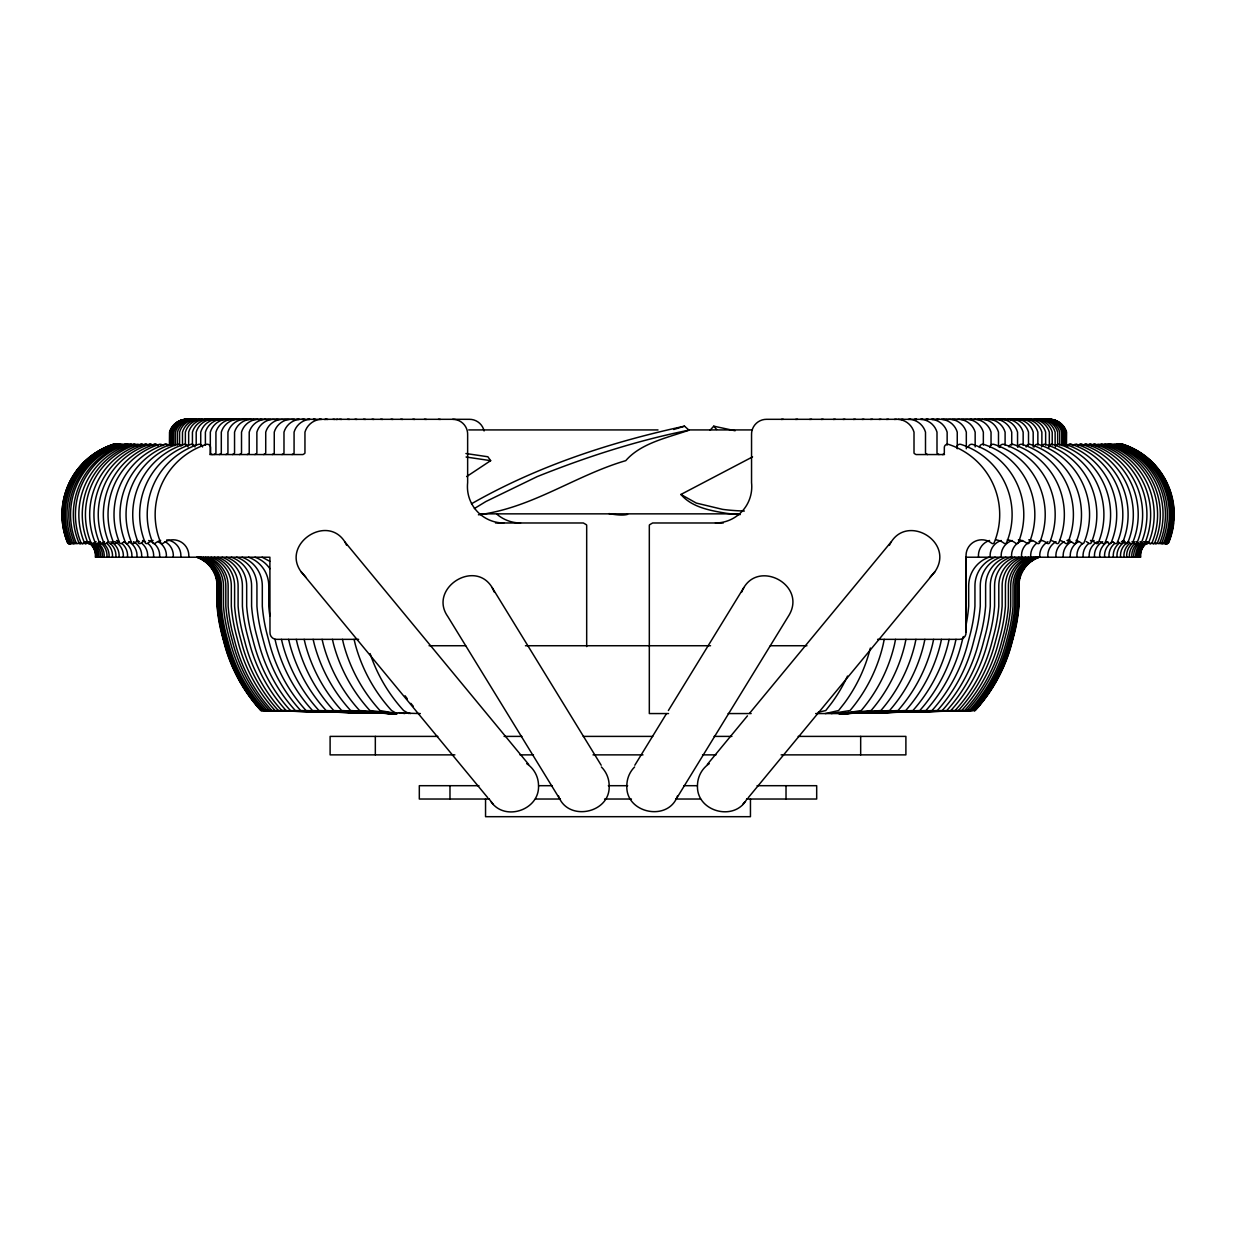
<?xml version="1.0" encoding="UTF-8"?>
<svg xmlns="http://www.w3.org/2000/svg" width="1236" height="1236" viewBox="0 0 1236 1236"><rect width="100%" height="100%" fill="white"/><g stroke="black" fill="none" stroke-linecap="round" stroke-linejoin="round"><path stroke-width="1.5" d="M877.622 639.352L959.507 639.352A6.535 6.535 0 0 0 966.011 632.276L966.119 557.22A15.79 15.79 0 0 1 991.705 543.268A1.607 1.607 0 0 0 994.084 542.867A73.774 73.774 0 0 0 948.367 444.342A3.244 3.244 0 0 0 944.319 447.478L944.319 452.778A1.823 1.823 0 0 1 942.496 454.554M884.219 639.352L883.199 644.419A157.003 157.003 0 0 1 850.028 710.545L831.225 713.558M895.544 639.352L894.524 644.419A157.126 157.126 0 0 1 861.214 710.545L842.411 713.558L815.667 713.558M905.942 639.352L904.891 644.419A157.528 157.528 0 0 1 871.133 710.545L841.932 713.558M915.938 639.352L914.872 644.435A157.76 157.76 0 0 1 880.866 710.545L841.67 713.558M924.899 639.352L923.802 644.435A157.992 157.992 0 0 1 889.565 710.545L841.422 713.558M933.628 639.352L932.531 644.435A158.27 158.27 0 0 1 897.985 710.545L841.098 713.558L905.694 710.545A158.393 158.393 0 0 0 940.364 644.435L941.477 639.352M949.124 639.352L947.981 644.45A158.795 158.78 0 0 1 912.91 710.545L839.229 713.558L844.821 712.554M956 639.352L954.856 644.45A158.795 158.78 0 0 1 919.769 710.545L839.229 713.558L848.823 712.477M963.277 636.555L961.284 644.45A159.104 159.104 0 0 1 925.888 710.545L840.171 713.558L937.321 710.545A159.228 159.228 0 0 0 972.871 644.45L975.281 635.149A164.991 164.991 0 0 0 980.272 606.181L980.272 585.864A30.39 30.39 0 0 1 1000.542 557.22M1018.634 582.759A30.39 30.39 0 0 0 1018.479 585.864L1018.588 606.181A164.991 164.991 0 0 1 1013.597 635.149L1011.017 644.466A159.969 159.969 0 0 1 1005.671 660.735M1013.597 635.149L1011.125 644.466A159.969 159.969 0 0 1 974.818 710.545M966.011 583.222L966.181 557.22M677.591 795.752C668.599 822.172 625.416 813.52 626.837 785.694A26.497 26.497 0 0 1 634.593 766.969M741.585 592.276C755.335 556.957 808.931 584.798 788.213 616.517L676.432 798.672M889.441 545.169C905.277 512.059 955.644 541.584 934.864 571.804L748.228 797.73M634.825 765.223L666.467 713.666M668.382 710.53L743.825 587.594M709.248 763.663A26.497 26.497 0 0 0 697.475 785.694C696.301 811.728 734.91 822.079 746.915 798.95M707.332 764.42L747.456 715.845M749.541 713.326L891.002 542.079M742.697 804.435L744.953 801.7M930.26 576.965L934.864 571.804M710.144 430.159L713.744 426.173L735.111 430.761M466.636 476.586L490.646 460.657L487.88 456.764L465.926 453.519M474.361 508.552L485.902 501.522L537.258 476.586C586.405 456.918 637.034 440.51 689.008 430.159L684.497 426.173C610.507 442.148 537.397 466.111 471.488 503.778M213.936 454.554L215.697 453.488A2.009 2.009 0 0 0 215.929 452.453L215.929 432.136A17.953 17.953 0 0 1 231.827 419.313M219.313 454.554L221.074 453.488A2.009 2.009 0 0 0 221.306 452.453L221.306 432.136A17.953 17.953 0 0 1 237.204 419.313M225.925 454.554L227.702 453.488A2.009 2.009 0 0 0 227.934 452.453L227.934 432.136A17.953 17.953 0 0 1 243.832 419.313M232.553 454.554L234.315 453.488A2.009 2.009 0 0 0 234.546 452.453L234.546 432.136A17.953 17.953 0 0 1 250.444 419.313M239.521 454.554L241.283 453.488A2.009 2.009 0 0 0 241.514 452.453L241.514 432.136A17.953 17.953 0 0 1 257.412 419.313M247.2 454.554L248.977 453.488A2.009 2.009 0 0 0 249.209 452.453L249.209 432.136A17.953 17.953 0 0 1 265.107 419.313M254.879 454.554L256.64 453.488A2.009 2.009 0 0 0 256.872 452.453L256.872 432.136A17.953 17.953 0 0 1 272.77 419.313A14.956 14.956 0 0 1 274.608 419.452M263.716 454.554L265.477 453.488A2.009 2.009 0 0 0 265.725 452.453L265.725 432.136A17.953 17.953 0 0 1 281.623 419.313A14.956 14.956 0 0 1 283.647 419.452A17.953 17.953 0 0 1 285.578 419.313M272.26 454.554L274.021 453.488A2.009 2.009 0 0 0 274.253 452.453L274.253 432.136A17.953 17.953 0 0 1 290.151 419.313M281.978 454.554L283.739 453.488A2.009 2.009 0 0 0 283.986 452.453L283.986 432.136A17.953 17.953 0 0 1 299.869 419.313M292.082 454.554L293.844 453.488A2.009 2.009 0 0 0 294.075 452.453L294.075 432.136A17.953 17.953 0 0 1 309.973 419.313M752.569 456.887L680.912 494.462C691.944 507.363 710.175 510.53 726.057 513.249A357.019 108.366 -23.5 0 0 740.256 514.593M673.744 429.495L684.497 426.173M689.008 430.159C667.548 437.776 641.129 442.936 625.771 460.642C578.386 474.516 537.243 504.18 488.282 513.249A357.019 38.671 -28.5 0 1 478.409 514.794M818.232 712.276L825.756 710.545L831.473 703.222A156.308 156.308 0 0 0 847.51 676.061M825.416 713.558L838.58 710.545L844.327 703.238A156.508 156.508 0 0 0 870.36 648.035M852.237 712.508L839.229 713.558L975.173 710.545A159.969 159.969 0 0 0 1011.481 644.466L1013.953 635.149A164.991 164.991 0 0 0 1018.943 606.181L1018.943 585.864A30.39 30.39 0 0 1 1039.198 557.22M854.601 712.554L839.229 713.558L972.408 710.545A159.969 159.969 0 0 0 1008.7 644.466L1011.172 635.149A164.991 164.991 0 0 0 1016.162 606.181L1016.162 585.864A30.39 30.39 0 0 1 1036.417 557.22M858.217 712.523L839.229 713.558L971.017 710.545A159.969 159.969 0 0 0 1007.309 644.466L1009.781 635.149A164.991 164.991 0 0 0 1014.771 606.181L1014.771 585.864A30.39 30.39 0 0 1 1035.042 557.22M860.225 712.554L839.229 713.558L964.621 710.545A159.969 159.969 0 0 0 1000.928 644.466L1003.4 635.149A164.991 164.991 0 0 0 1008.391 606.181L1008.391 585.864A30.39 30.39 0 0 1 1028.646 557.22M867.95 712.539L839.229 713.558L961.67 710.545A159.969 159.969 0 0 0 997.962 644.466L1000.434 635.149A164.991 164.991 0 0 0 1005.424 606.181L1005.424 585.864A30.39 30.39 0 0 1 1025.695 557.22M885.177 711.921L902.419 711.303M870.098 712.539L839.229 713.558L958.379 710.545A159.969 159.969 0 0 0 994.671 644.466L997.143 635.149A164.991 164.991 0 0 0 1002.133 606.181L1002.133 585.864A30.39 30.39 0 0 1 1022.404 557.22M883.616 712.09L906.776 711.318M871.89 712.539L839.229 713.558L954.146 710.545M883.431 712.168L910.329 711.333M840.032 713.558L931.975 710.545A159.228 159.228 0 0 0 967.525 644.45L969.951 635.149A164.991 164.991 0 0 0 974.941 606.181L974.941 585.864A30.39 30.39 0 0 1 995.196 557.22M873.667 712.539L839.229 713.558L946.745 710.545A159.768 159.768 0 0 0 982.836 644.466L985.293 635.149A164.991 164.991 0 0 0 990.283 606.181L990.283 585.864A30.39 30.39 0 0 1 1010.554 557.22M885.146 712.199L913.852 711.349M839.538 713.558L942.172 710.545A159.676 159.676 0 0 0 978.17 644.466L980.627 635.149A164.991 164.991 0 0 0 985.617 606.181L985.617 585.864A30.39 30.39 0 0 1 1005.872 557.22M468.691 429.927L658 429.927M688.019 429.927L751.843 429.927M209.811 454.554L302.959 454.554L304.72 453.488A2.009 2.009 0 0 0 304.952 452.453L304.952 432.136A17.953 17.953 0 0 1 320.85 419.313M944.505 454.554L916 454.554L914.238 453.488A2.009 2.009 0 0 1 914.007 452.453L914.007 432.136A17.953 17.953 0 0 0 898.108 419.313M479.892 513.852L737.938 513.852M495.512 522.982L583.361 522.982L586.497 524.806A2.889 2.889 0 0 1 586.683 526.088L586.683 646.598M723.292 522.982L652.639 522.982L649.503 524.806A2.889 2.889 0 0 0 649.317 526.088L649.317 713.558L668.537 713.558M358.641 639.352L276.493 639.352A6.535 6.535 0 0 1 269.989 632.276L269.896 557.22L95.373 557.22A15.79 15.79 0 0 0 89.78 543.454M429.062 645.733L465.694 645.733M525.455 645.733L710.545 645.733M770.306 645.733L806.938 645.733M420.333 713.558L387.95 712.662M728.097 713.558L751.148 713.558M437.838 736.393L330.105 736.393L330.105 754.872L454.879 754.872M504.103 736.393L521.916 736.393M583.253 736.393L652.747 736.393M714.084 736.393L731.897 736.393M798.162 736.393L905.895 736.393L905.895 754.872L781.121 754.872M520.001 754.872L533.458 754.872M593.017 754.872L642.983 754.872M702.542 754.872L715.999 754.872M478.95 785.694L419.313 785.694L419.313 799.028L489.379 799.028M538.819 785.694L552.337 785.694M608.344 785.694L627.656 785.694M683.663 785.694L697.181 785.694M757.05 785.694L816.687 785.694L816.687 799.028L746.621 799.028M535.451 799.028L560.402 799.028M604.558 799.028L631.441 799.028M675.598 799.028L700.549 799.028M354.083 639.352L355.304 644.466A159.969 159.969 0 0 0 391.596 710.545L396.771 713.558L260.827 710.545A159.969 159.969 0 0 1 224.519 644.466L222.047 635.149A164.991 164.991 0 0 1 217.057 606.181L217.057 585.864A30.39 30.39 0 0 0 196.802 557.22M262.032 710.545L396.771 713.558L379.993 710.545A159.969 159.969 0 0 1 343.685 644.466L342.465 639.352M263.592 710.545L396.771 713.558L369.919 710.545A159.969 159.969 0 0 1 333.627 644.466L332.407 639.352M271.379 710.545L396.771 713.558L359.599 710.545A159.969 159.969 0 0 1 323.307 644.466L322.086 639.352M277.621 710.545L396.771 713.558L350.638 710.545A159.969 159.969 0 0 1 314.346 644.466L313.125 639.352M280.958 710.545L296.408 710.947M309.912 711.303L352.384 712.399M358.177 712.554L396.771 713.558L341.692 710.545A159.969 159.969 0 0 1 305.385 644.466L304.164 639.352M296.254 639.352L297.474 644.466A159.969 159.969 0 0 0 333.766 710.545L396.771 713.558L281.854 710.545A159.969 159.969 0 0 1 245.562 644.466L243.09 635.149A164.991 164.991 0 0 1 238.1 606.181L238.1 585.864A30.39 30.39 0 0 0 217.845 557.22M289.255 710.545L396.771 713.558L326.119 710.545A159.969 159.969 0 0 1 289.827 644.466L288.606 639.352M320.433 711.333L350.854 712.214M362.256 712.554L396.462 713.558M281.453 639.352L282.689 644.466A159.969 159.969 0 0 0 318.981 710.545L396.771 713.558L295.342 710.545A159.969 159.969 0 0 1 259.05 644.466L256.578 635.149A164.991 164.991 0 0 1 251.588 606.181L251.588 585.864A30.39 30.39 0 0 0 231.333 557.22M275.01 639.352L276.231 644.466A159.969 159.969 0 0 0 312.523 710.545L396.771 713.558L300.688 710.545A159.969 159.969 0 0 1 264.396 644.466L261.924 635.149A164.991 164.991 0 0 1 256.933 606.181L256.933 585.864A30.39 30.39 0 0 0 236.663 557.22M326.999 711.303L351.905 712.121M365.315 712.554L395.968 713.558L367.246 712.554M396.771 713.558L306.064 710.545A159.969 159.969 0 0 1 269.772 644.466L267.3 635.149A164.991 164.991 0 0 1 262.31 606.181L262.31 585.864A30.39 30.39 0 0 0 242.055 557.22M331.063 711.287L352.013 712.013M342.14 711.349L351.673 711.735M370.723 712.523L395.474 713.558M347.44 711.349L351.24 711.519M374.091 712.585L395.041 713.558L375.945 712.554M379.174 712.6L394.578 713.558M381.26 712.554L394.33 713.558M384.937 712.616L394.068 713.558M490.646 460.657L466.096 457.011M399.135 712.662L404.775 713.558M406.829 712.693L410.584 713.558M262.094 557.22L269.896 561.345M408.807 713.558L403.631 710.545A159.969 159.969 0 0 1 370.089 653.566M938.989 454.554L937.228 453.488A2.009 2.009 0 0 1 936.996 452.453L936.996 432.136A17.953 17.953 0 0 0 921.098 419.313M927.494 454.554L925.733 453.488A2.009 2.009 0 0 1 925.501 452.453L925.501 432.136A17.953 17.953 0 0 0 909.603 419.313M491.047 801.7C504.767 821.816 539.638 810.013 538.525 785.694A26.497 26.497 0 0 0 526.752 763.663M680.912 494.462L696.27 503.067L722.535 509.356A356.509 107.455 -23.4 0 0 744.366 511.024M528.668 764.42L344.998 542.079C326.984 513.187 280.989 544.35 301.136 571.804L487.772 797.73M301.136 571.804L305.74 576.965M713.744 426.173L716.648 429.495M601.175 765.223L492.175 587.594C474.686 558.378 428.135 588.691 447.787 616.517L559.568 798.672M489.085 798.95L493.303 804.435M269.896 568.73L269.649 568.328A30.39 30.39 0 0 0 254.956 557.22M344.998 542.079L346.559 545.169M492.175 587.594L494.415 592.276M558.409 795.752C567.401 822.172 610.584 813.52 609.163 785.694A26.497 26.497 0 0 0 601.407 766.969M224.226 639.352L222.974 635.149A164.991 164.991 0 0 1 217.984 606.181L217.876 585.864M222.866 635.149L225.446 644.466A159.969 159.969 0 0 0 261.738 710.545M217.258 582.759A30.39 30.39 0 0 1 217.412 585.864L217.412 606.181A164.991 164.991 0 0 0 222.403 635.149L224.983 644.466A159.969 159.969 0 0 0 261.275 710.545M222.403 635.149L224.875 644.466A159.969 159.969 0 0 0 230.236 660.735M1066.467 445.068L1066.591 432.136A17.953 17.953 0 0 0 1050.693 419.313L766.49 419.313A14.956 14.956 0 0 0 751.55 434.979L751.55 482.658A36.338 36.338 0 0 1 715.443 522.982M1066.251 432.136L1066.251 445.068M1066.065 432.136L1066.065 445.068M1065.664 445.068L1065.664 432.136A17.953 17.953 0 0 0 1049.766 419.313M1064.443 445.068L1064.443 432.136A17.953 17.953 0 0 0 1048.545 419.313M1063.223 445.068L1063.223 432.136A17.953 17.953 0 0 0 1047.325 419.313M1061.77 445.068L1061.77 432.136A17.953 17.953 0 0 0 1045.872 419.313M1059.716 445.068L1059.716 432.136A17.953 17.953 0 0 0 1043.817 419.313M1057.661 445.068L1057.661 432.136A17.953 17.953 0 0 0 1041.763 419.313M1055.127 445.068L1055.127 432.136A17.953 17.953 0 0 0 1039.229 419.313M1052.222 445.068L1052.222 432.136A17.953 17.953 0 0 0 1036.324 419.313M1049.333 446.907L1049.333 432.136A17.953 17.953 0 0 0 1033.435 419.313M1045.641 445.068L1045.641 432.136A17.953 17.953 0 0 0 1029.743 419.313M1041.871 445.068L1041.871 432.136A17.953 17.953 0 0 0 1025.973 419.313M1037.854 445.068L1037.854 432.136A17.953 17.953 0 0 0 1021.956 419.313M1033.188 446.907L1033.188 432.136A17.953 17.953 0 0 0 1017.29 419.313M1028.506 445.068L1028.506 432.136A17.953 17.953 0 0 0 1012.608 419.313M1023.161 445.068L1023.161 432.136A17.953 17.953 0 0 0 1007.263 419.313M1018.479 606.181L1018.479 585.864A30.39 30.39 0 0 1 1038.843 557.22A30.39 30.39 0 0 0 1028.151 563.631M1018.016 585.864L1018.016 606.181M1017.552 446.907L1017.552 432.136A17.953 17.953 0 0 0 1001.654 419.313M1011.728 445.068L1011.728 432.136A17.953 17.953 0 0 0 995.83 419.313M1005.1 445.068L1005.1 432.136A17.953 17.953 0 0 0 989.202 419.313M998.487 446.907L998.487 432.136A17.953 17.953 0 0 0 982.589 419.313M991.04 445.068L991.04 432.136A17.953 17.953 0 0 0 975.142 419.313M983.346 445.068L983.346 432.136A17.953 17.953 0 0 0 967.448 419.313A14.956 14.956 0 0 0 965.347 419.452M975.158 446.907L975.158 432.136A17.953 17.953 0 0 0 959.26 419.313M966.32 448.761L966.32 432.136A17.953 17.953 0 0 0 950.422 419.313M966.011 632.276L966.011 557.22L1140.627 557.22A15.79 15.79 0 0 1 1146.22 543.454M957.251 448.761L957.251 432.136A17.953 17.953 0 0 0 941.353 419.313M947.147 445.068L947.147 432.136A17.953 17.953 0 0 0 931.249 419.313M860.673 736.393L860.673 754.872M786.019 785.694L786.019 799.028M750.453 799.028L750.453 816.687L485.547 816.687L485.547 799.028M449.981 785.694L449.981 799.028M375.327 736.393L375.327 754.872M217.521 606.181L217.521 585.864A30.39 30.39 0 0 0 197.266 557.22A30.39 30.39 0 0 1 207.741 563.631M205.392 445.068L205.392 432.136A17.953 17.953 0 0 1 221.29 419.313M200.726 445.068L200.726 432.136A17.953 17.953 0 0 1 216.624 419.313A14.956 14.956 0 0 1 218.633 419.452M196.2 445.068L196.2 432.136A17.953 17.953 0 0 1 212.098 419.313M192.43 445.068L192.43 432.136A17.953 17.953 0 0 1 208.328 419.313M188.66 445.068L188.66 432.136A17.953 17.953 0 0 1 204.558 419.313M185.369 445.068L185.369 432.136A17.953 17.953 0 0 1 201.267 419.313M182.48 445.068L182.48 432.136A17.953 17.953 0 0 1 198.363 419.313M179.575 445.068L179.575 432.136A17.953 17.953 0 0 1 195.473 419.313M177.412 445.068L177.412 432.136A17.953 17.953 0 0 1 193.31 419.313M175.373 445.068L175.373 432.136A17.953 17.953 0 0 1 191.256 419.313M173.673 445.068L173.673 432.136A17.953 17.953 0 0 1 189.571 419.313M172.237 445.068L172.237 432.136A17.953 17.953 0 0 1 188.135 419.313M171.016 445.068L171.016 432.136A17.953 17.953 0 0 1 186.899 419.313M170.151 445.068L170.151 432.136A17.953 17.953 0 0 1 186.049 419.313M169.935 432.136L169.935 445.068M169.749 445.068L169.749 432.136A17.953 17.953 0 0 1 185.647 419.313M169.409 445.068L169.533 432.136A17.953 17.953 0 0 1 185.415 419.313L469.51 419.313A14.956 14.956 0 0 1 484.095 430.962M627.61 514.346A357.019 38.671 28.5 0 1 608.931 513.573M1082.952 445.624A3.244 3.244 0 0 1 1086.429 444.342A73.774 73.774 0 0 1 1089.627 445.439M992.168 419.313A17.953 17.953 0 0 1 993.976 419.529M937.305 419.452A14.956 14.956 0 0 1 939.314 419.313M1077.854 445.624A3.244 3.244 0 0 1 1081.33 444.342A73.774 73.774 0 0 1 1084.544 445.439M985.555 419.313A17.953 17.953 0 0 1 987.348 419.529M926.351 419.452A14.956 14.956 0 0 1 928.36 419.313M313.11 419.529A17.953 17.953 0 0 1 314.902 419.313M412.793 419.313A14.956 14.956 0 0 1 414.802 419.452M174.801 445.624A3.244 3.244 0 0 0 171.325 444.342A73.774 73.774 0 0 0 125.608 542.867A1.607 1.607 0 0 0 127.988 543.268A15.79 15.79 0 0 1 130.583 541.584M142.588 540.503A15.79 15.79 0 0 1 145.431 541.708M147.996 543.454A15.79 15.79 0 0 1 153.588 557.22M347.471 419.313A14.956 14.956 0 0 1 349.479 419.452M133.164 444.342A3.244 3.244 0 0 1 136.64 445.624M89.842 543.268A1.607 1.607 0 0 1 87.447 542.867M194.979 419.529A17.953 17.953 0 0 1 196.771 419.313M219.962 419.313A14.956 14.956 0 0 1 221.97 419.452M251.619 419.529A17.953 17.953 0 0 1 253.411 419.313M301.831 419.313A14.956 14.956 0 0 1 303.84 419.452M124.28 444.342A3.244 3.244 0 0 1 127.756 445.624M80.943 543.268A1.607 1.607 0 0 1 78.857 543.207M188.335 419.529A17.953 17.953 0 0 1 190.128 419.313M211.341 419.313A14.956 14.956 0 0 1 213.349 419.452M292.855 419.529A17.953 17.953 0 0 1 294.647 419.313M371.974 419.313A14.956 14.956 0 0 1 373.983 419.452M68.073 542.867A73.774 73.774 0 0 1 113.789 444.342A3.244 3.244 0 0 1 115.705 444.435A3.244 3.244 0 0 0 114.222 444.342A73.774 73.774 0 0 0 93.148 455.033M70.437 543.268A1.607 1.607 0 0 1 68.057 542.867M90.429 543.454A15.79 15.79 0 0 1 96.022 557.22M267.254 710.545A159.969 159.969 0 0 1 230.947 644.466L228.475 635.149A164.991 164.991 0 0 1 223.484 606.181L223.484 585.864A30.39 30.39 0 0 0 203.229 557.22M212.638 419.313A14.956 14.956 0 0 1 214.647 419.452M137.072 445.624A3.244 3.244 0 0 0 133.596 444.342A73.774 73.774 0 0 0 87.88 542.867A1.607 1.607 0 0 0 90.274 543.268M110.267 543.454A15.79 15.79 0 0 1 115.86 557.22M260.564 419.313A14.956 14.956 0 0 1 262.573 419.452M1162.736 543.268A1.607 1.607 0 0 0 1165.115 542.867A73.774 73.774 0 0 0 1119.399 444.342A3.244 3.244 0 0 0 1117.9 444.296M1040.527 419.313A17.953 17.953 0 0 1 1042.319 419.529M1012.238 419.452A14.956 14.956 0 0 1 1014.246 419.313M119.428 444.914A3.244 3.244 0 0 0 116.632 444.342A73.774 73.774 0 0 0 70.915 542.867A1.607 1.607 0 0 0 73.31 543.268M93.303 543.454A15.79 15.79 0 0 1 98.895 557.22M275.072 710.545A159.969 159.969 0 0 1 238.78 644.466L236.308 635.149A164.991 164.991 0 0 1 231.317 606.181L231.317 585.864A30.39 30.39 0 0 0 211.047 557.22M221.754 419.313A14.956 14.956 0 0 1 223.762 419.452M232.553 419.529A17.953 17.953 0 0 1 234.346 419.313M113.449 444.342A73.774 73.774 0 0 0 67.733 542.867A1.607 1.607 0 0 0 70.112 543.268A1.607 1.607 0 0 1 67.656 542.867A73.774 73.774 0 0 1 113.357 444.342A3.244 3.244 0 0 1 114.917 444.296M90.104 543.454A15.79 15.79 0 0 1 95.697 557.22M265.137 710.545A159.969 159.969 0 0 1 228.83 644.466L226.358 635.149A164.991 164.991 0 0 1 221.368 606.181L221.368 585.864A30.39 30.39 0 0 0 201.113 557.22M210.244 419.313A14.956 14.956 0 0 1 212.252 419.452A17.953 17.953 0 0 1 214.044 419.313M936.131 419.313A17.953 17.953 0 0 1 937.923 419.529M833.327 419.452A14.956 14.956 0 0 1 835.335 419.313M261.182 710.545A159.969 159.969 0 0 1 234.747 671.21M233.944 669.479A159.969 159.969 0 0 1 230.931 662.496M205.748 419.313A14.956 14.956 0 0 1 207.756 419.452M209.919 565.872A30.39 30.39 0 0 1 214.894 573.751M215.991 576.656A30.39 30.39 0 0 1 216.779 579.684M188.088 446.984A3.244 3.244 0 0 0 184.071 444.342A73.774 73.774 0 0 0 138.355 542.867A1.607 1.607 0 0 0 140.734 543.268A15.79 15.79 0 0 1 143.314 541.584M158.177 541.708A15.79 15.79 0 0 1 166.319 557.22M380.611 419.313A14.956 14.956 0 0 1 382.619 419.452M266.76 419.529A17.953 17.953 0 0 1 268.552 419.313A14.956 14.956 0 0 1 270.653 419.452M325.871 419.313A14.956 14.956 0 0 1 327.88 419.452M238.378 419.529A17.953 17.953 0 0 1 240.17 419.313M152.6 445.624A3.244 3.244 0 0 0 149.123 444.342A73.774 73.774 0 0 0 145.91 445.439M208.22 419.529A17.953 17.953 0 0 1 210.027 419.313M237.806 419.313A14.956 14.956 0 0 1 239.83 419.452M336.099 419.529A17.953 17.953 0 0 1 337.891 419.313M520.557 522.982A36.338 36.338 0 0 1 497.15 514.423M354.948 419.313A14.956 14.956 0 0 1 356.972 419.452M130.491 445.624A3.244 3.244 0 0 0 127.014 444.342A73.774 73.774 0 0 0 123.801 445.439M81.591 543.207A1.607 1.607 0 0 0 83.677 543.268A15.79 15.79 0 0 1 86.257 541.584M190.39 419.529A17.953 17.953 0 0 1 192.183 419.313M213.828 419.313A14.956 14.956 0 0 1 215.836 419.452M125.377 445.624A3.244 3.244 0 0 0 121.885 444.342A73.774 73.774 0 0 0 76.184 542.867A1.607 1.607 0 0 0 78.563 543.268M186.883 419.529A17.953 17.953 0 0 1 188.675 419.313M209.44 419.313A14.956 14.956 0 0 1 211.449 419.452M133.658 445.624A3.244 3.244 0 0 0 130.182 444.342A73.774 73.774 0 0 0 84.465 542.867A1.607 1.607 0 0 0 86.844 543.268M106.852 543.454A15.79 15.79 0 0 1 112.445 557.22M253.55 419.313A14.956 14.956 0 0 1 255.558 419.452M76.817 543.268A1.607 1.607 0 0 1 74.438 542.867A73.774 73.774 0 0 1 120.155 444.342M119.938 444.342A3.244 3.244 0 0 1 123.415 445.624M178.973 422.187A17.953 17.953 0 0 1 180.533 421.275M182.186 420.518A17.953 17.953 0 0 1 183.901 419.946M185.663 419.529A17.953 17.953 0 0 1 187.455 419.313M260.765 709.14A159.969 159.969 0 0 1 255.837 703.346M247.895 692.654A159.969 159.969 0 0 1 244.759 687.88M234.021 667.749A159.969 159.969 0 0 1 232.522 664.257M207.787 419.313A14.956 14.956 0 0 1 209.796 419.452M198.023 557.22A30.39 30.39 0 0 1 208.606 563.631M131.201 444.296A3.244 3.244 0 0 0 129.734 444.342A73.774 73.774 0 0 0 126.535 445.439M131.68 444.435A3.244 3.244 0 0 1 133.21 445.624M84.033 542.867A1.607 1.607 0 0 0 86.412 543.268A15.79 15.79 0 0 1 88.992 541.584M192.445 419.529A17.953 17.953 0 0 1 194.237 419.313M69.849 542.867A73.774 73.774 0 0 1 115.551 444.342A3.244 3.244 0 0 1 116.879 444.296M72.074 543.268A1.607 1.607 0 0 1 69.695 542.867M115.551 444.342A3.244 3.244 0 0 1 117.018 444.296M89.672 541.708A15.79 15.79 0 0 1 97.814 557.22M271.889 710.545A159.969 159.969 0 0 1 235.597 644.466L233.125 635.149A164.991 164.991 0 0 1 228.135 606.181L228.135 585.864A30.39 30.39 0 0 0 207.88 557.22M218.339 419.313A14.956 14.956 0 0 1 220.363 419.452M96.81 543.454A15.79 15.79 0 0 1 102.403 557.22M230.282 419.313A14.956 14.956 0 0 1 232.306 419.452M157.482 445.624A3.244 3.244 0 0 0 154.006 444.342A73.774 73.774 0 0 0 150.807 445.439M243.724 419.313A14.956 14.956 0 0 1 245.732 419.452M181.105 446.041A3.244 3.244 0 0 0 177.381 444.342A73.774 73.774 0 0 0 131.665 542.867A1.607 1.607 0 0 0 134.044 543.268A15.79 15.79 0 0 1 136.624 541.584M148.644 540.503A15.79 15.79 0 0 1 159.629 557.22M363.461 419.313A14.956 14.956 0 0 1 365.47 419.452M206.366 419.313A14.956 14.956 0 0 1 208.374 419.452M197.714 557.22A30.39 30.39 0 0 1 217.984 585.864M195.01 446.984A3.244 3.244 0 0 0 190.993 444.342A73.774 73.774 0 0 0 145.276 542.867A1.607 1.607 0 0 0 147.656 543.268A15.79 15.79 0 0 1 153.109 540.426M165.099 541.708A15.79 15.79 0 0 1 173.256 557.22M400.665 419.313A14.956 14.956 0 0 1 402.673 419.452M144.488 445.624A3.244 3.244 0 0 0 141.012 444.342A73.774 73.774 0 0 0 95.296 542.867A1.607 1.607 0 0 0 97.69 543.268A15.79 15.79 0 0 1 100.27 541.584M115.118 541.708A15.79 15.79 0 0 1 123.276 557.22M277.173 419.313A14.956 14.956 0 0 1 279.181 419.452M105.956 448.081A73.774 73.774 0 0 1 113.805 444.867M162.843 445.624A3.244 3.244 0 0 0 159.351 444.342A73.774 73.774 0 0 0 113.65 542.867A1.607 1.607 0 0 0 116.029 543.268A15.79 15.79 0 0 1 118.61 541.584M133.473 541.708A15.79 15.79 0 0 1 141.615 557.22M319.599 419.313A14.956 14.956 0 0 1 321.607 419.452M244.991 419.529A17.953 17.953 0 0 1 246.798 419.313M291.171 419.313A14.956 14.956 0 0 1 293.179 419.452M1091.512 445.624A3.244 3.244 0 0 1 1094.988 444.342A73.774 73.774 0 0 1 1098.186 445.439M1004.173 419.313A17.953 17.953 0 0 1 1005.965 419.529A14.956 14.956 0 0 1 1008.082 419.313M956.818 419.452A14.956 14.956 0 0 1 958.827 419.313M1087.819 445.624A3.244 3.244 0 0 1 1091.295 444.342A73.774 73.774 0 0 1 1137.012 542.867A1.607 1.607 0 0 1 1134.633 543.268A15.79 15.79 0 0 0 1132.037 541.584M1109.032 557.22A15.79 15.79 0 0 1 1114.625 543.454M955.042 710.545A159.969 159.969 0 0 0 991.334 644.466L993.806 635.149A164.991 164.991 0 0 0 998.796 606.181L998.796 585.864A30.39 30.39 0 0 1 1019.067 557.22M1001.284 419.452A14.956 14.956 0 0 1 1003.308 419.313M1112.585 445.624A3.244 3.244 0 0 1 1116.062 444.342A73.774 73.774 0 0 1 1161.778 542.867A1.607 1.607 0 0 1 1159.383 543.268M1133.798 557.22A15.79 15.79 0 0 1 1139.391 543.454M973.968 710.545A159.969 159.969 0 0 0 1010.26 644.466L1012.732 635.149A164.991 164.991 0 0 0 1017.722 606.181L1017.722 585.864A30.39 30.39 0 0 1 1037.977 557.22M1026.204 419.452A14.956 14.956 0 0 1 1028.213 419.313M262.526 710.545A159.969 159.969 0 0 1 226.234 644.466L223.747 635.149A164.991 164.991 0 0 1 218.772 606.181L218.772 585.864A30.39 30.39 0 0 0 198.502 557.22M207.138 419.313A14.956 14.956 0 0 1 209.147 419.452M1102.79 445.624A3.244 3.244 0 0 1 1106.266 444.342A73.774 73.774 0 0 1 1151.967 542.867A1.607 1.607 0 0 1 1149.588 543.268A15.79 15.79 0 0 0 1147.008 541.584M1124.003 557.22A15.79 15.79 0 0 1 1129.596 543.454M966.954 710.545A159.969 159.969 0 0 0 1003.246 644.466L1005.718 635.149A164.991 164.991 0 0 0 1010.708 606.181L1010.708 585.864A30.39 30.39 0 0 1 1030.978 557.22M1017.367 419.452A14.956 14.956 0 0 1 1019.376 419.313A17.953 17.953 0 0 1 1021.183 419.529M1165.563 543.268A1.607 1.607 0 0 0 1167.943 542.867A73.774 73.774 0 0 0 1122.226 444.342A3.244 3.244 0 0 0 1120.758 444.296M1139.947 557.22A15.79 15.79 0 0 1 1145.54 543.454M1046.428 419.313A17.953 17.953 0 0 1 1048.221 419.529M1021.353 419.452A14.956 14.956 0 0 1 1023.362 419.313M120.695 444.636A3.244 3.244 0 0 0 118.301 444.342A73.774 73.774 0 0 0 72.584 542.867A1.607 1.607 0 0 0 74.979 543.268M94.971 543.454A15.79 15.79 0 0 1 100.564 557.22M278.363 710.545A159.969 159.969 0 0 1 242.071 644.466L239.599 635.149A164.991 164.991 0 0 1 234.608 606.181L234.608 585.864A30.39 30.39 0 0 0 214.338 557.22M225.879 419.313A14.956 14.956 0 0 1 227.887 419.452M212.36 454.554A1.823 1.823 0 0 1 210.537 452.778L210.537 447.478A3.244 3.244 0 0 0 206.489 444.342A73.774 73.774 0 0 0 160.773 542.867A1.607 1.607 0 0 0 163.152 543.268A15.79 15.79 0 0 1 188.737 557.22M503.763 522.982A36.338 36.338 0 0 1 467.641 482.658L467.641 434.979A14.956 14.956 0 0 0 452.7 419.313M1114.223 445.624A3.244 3.244 0 0 1 1115.305 444.636M1116.232 444.296A3.244 3.244 0 0 1 1117.699 444.342M1163.122 543.207A1.607 1.607 0 0 1 1161.021 543.268M1037.637 419.313A17.953 17.953 0 0 1 1039.43 419.529M1008.112 419.452A14.956 14.956 0 0 1 1010.121 419.313M915.15 419.313A17.953 17.953 0 0 1 916.942 419.529M781.291 419.452A14.956 14.956 0 0 1 783.3 419.313M1114.532 445.624A3.244 3.244 0 0 1 1118.008 444.342A73.774 73.774 0 0 1 1163.725 542.867A1.607 1.607 0 0 1 1161.346 543.268M1135.745 557.22A15.79 15.79 0 0 1 1141.338 543.454M974.37 710.545A159.969 159.969 0 0 0 1010.662 644.466L1013.134 635.149A164.991 164.991 0 0 0 1018.124 606.181L1018.124 585.864A30.39 30.39 0 0 1 1038.379 557.22M1027.224 419.452A14.956 14.956 0 0 1 1029.248 419.313M171.711 428.799A17.953 17.953 0 0 1 179.313 421.275M180.966 420.518A17.953 17.953 0 0 1 182.681 419.946M184.442 419.529A17.953 17.953 0 0 1 186.234 419.313M74.654 543.268A1.607 1.607 0 0 1 72.569 543.207M117.992 444.342A3.244 3.244 0 0 1 119.459 444.296M206.752 419.313A14.956 14.956 0 0 1 208.776 419.452M220.626 625.601A164.991 164.991 0 0 1 220.008 622.388M219.452 619.159A164.991 164.991 0 0 1 218.957 615.93M218.169 609.441A164.991 164.991 0 0 1 217.876 606.181M218.71 419.313A17.953 17.953 0 0 0 216.918 419.529A14.956 14.956 0 0 0 214.848 419.313M249.796 419.313A14.956 14.956 0 0 1 251.804 419.452M167.416 445.439A73.774 73.774 0 0 1 170.63 444.342M226.93 419.529A17.953 17.953 0 0 1 228.737 419.313M264.427 419.313A14.956 14.956 0 0 1 266.435 419.452M1095.822 445.624A3.244 3.244 0 0 1 1099.298 444.342A73.774 73.774 0 0 1 1145.015 542.867A1.607 1.607 0 0 1 1142.636 543.268A15.79 15.79 0 0 0 1140.055 541.584M1009.781 419.313A17.953 17.953 0 0 1 1011.589 419.529M148.722 445.624A3.244 3.244 0 0 0 145.245 444.342A73.774 73.774 0 0 0 99.544 542.867A1.607 1.607 0 0 0 101.924 543.268A15.79 15.79 0 0 1 104.504 541.584M116.524 540.503A15.79 15.79 0 0 1 119.367 541.708M121.916 543.454A15.79 15.79 0 0 1 127.509 557.22M286.412 419.313A14.956 14.956 0 0 1 288.421 419.452M130.243 445.624A3.244 3.244 0 0 0 126.767 444.342A73.774 73.774 0 0 0 81.051 542.867A1.607 1.607 0 0 0 83.43 543.268A15.79 15.79 0 0 1 86.026 541.584M103.438 543.454A15.79 15.79 0 0 1 109.031 557.22M246.922 419.313A14.956 14.956 0 0 1 248.93 419.452M65.724 534.864A73.774 73.774 0 0 0 68.505 542.867A1.607 1.607 0 0 0 70.885 543.268M63.175 508.011A73.774 73.774 0 0 1 63.561 504.628M66.62 491.449A73.774 73.774 0 0 1 68.382 486.675M70.467 482.04A73.774 73.774 0 0 1 73.743 476.092M74.639 474.655A73.774 73.774 0 0 1 79.629 467.811M87.864 459.282A73.774 73.774 0 0 1 90.46 457.104M140.255 445.624A3.244 3.244 0 0 0 136.779 444.342A73.774 73.774 0 0 0 91.062 542.867A1.607 1.607 0 0 0 93.442 543.268A15.79 15.79 0 0 1 96.037 541.584M226.219 419.313A17.953 17.953 0 0 0 210.321 432.136L210.321 452.453A2.009 2.009 0 0 1 210.074 453.488M110.885 541.708A15.79 15.79 0 0 1 119.042 557.22M248.498 557.22A30.39 30.39 0 0 1 268.768 585.864L268.768 606.181A164.991 164.991 0 0 0 269.85 615.93M1073.157 445.624A3.244 3.244 0 0 1 1076.649 444.342M1076.772 444.342A73.774 73.774 0 0 1 1122.489 542.867A1.607 1.607 0 0 1 1120.11 543.268A15.79 15.79 0 0 0 1117.529 541.584M978.588 419.313A17.953 17.953 0 0 1 980.38 419.529M914.393 419.452A14.956 14.956 0 0 1 916.401 419.313M956.185 419.529A17.953 17.953 0 0 0 954.377 419.313A14.956 14.956 0 0 0 952.353 419.452M870.53 419.452A14.956 14.956 0 0 1 872.539 419.313M153.048 445.624A3.244 3.244 0 0 0 149.571 444.342A73.774 73.774 0 0 0 103.87 542.867A1.607 1.607 0 0 0 106.25 543.268A15.79 15.79 0 0 1 108.83 541.584M123.693 541.708A15.79 15.79 0 0 1 131.835 557.22M296.686 419.313A14.956 14.956 0 0 1 298.695 419.452M158.146 445.624A3.244 3.244 0 0 0 154.67 444.342A73.774 73.774 0 0 0 108.953 542.867A1.607 1.607 0 0 0 111.333 543.268A15.79 15.79 0 0 1 113.913 541.584M128.776 541.708A15.79 15.79 0 0 1 136.933 557.22M307.64 419.313A14.956 14.956 0 0 1 309.649 419.452M260.858 419.313A17.953 17.953 0 0 0 259.066 419.529A14.956 14.956 0 0 0 256.949 419.313M313.403 419.313A14.956 14.956 0 0 1 315.412 419.452M274.948 419.529A17.953 17.953 0 0 1 276.74 419.313M339.576 419.313A14.956 14.956 0 0 1 341.599 419.452M143.886 445.624A3.244 3.244 0 0 0 140.41 444.342A73.774 73.774 0 0 0 137.211 445.439M200.773 419.529A17.953 17.953 0 0 1 202.565 419.313M227.918 419.313A14.956 14.956 0 0 1 229.927 419.452M128.127 445.624A3.244 3.244 0 0 0 124.651 444.342A73.774 73.774 0 0 0 78.934 542.867A1.607 1.607 0 0 0 81.329 543.268M98.756 541.708A15.79 15.79 0 0 1 106.914 557.22M290.445 710.545A159.969 159.969 0 0 1 254.137 644.466L251.665 635.149A164.991 164.991 0 0 1 246.675 606.181L246.675 585.864A30.39 30.39 0 0 0 226.42 557.22M240.835 419.313A14.956 14.956 0 0 1 242.843 419.452M167.988 445.624A3.244 3.244 0 0 0 164.512 444.342A73.774 73.774 0 0 0 161.313 445.439M221.584 419.529A17.953 17.953 0 0 1 223.392 419.313M197.868 419.529A17.953 17.953 0 0 1 199.676 419.313M223.716 419.313A14.956 14.956 0 0 1 225.724 419.452M945.849 419.313A17.953 17.953 0 0 1 947.641 419.529A14.956 14.956 0 0 1 949.588 419.313M853.381 419.452A14.956 14.956 0 0 1 855.389 419.313M168.822 445.624A3.244 3.244 0 0 0 165.346 444.342A73.774 73.774 0 0 0 119.629 542.867A1.607 1.607 0 0 0 122.009 543.268A15.79 15.79 0 0 1 124.589 541.584M136.609 540.503A15.79 15.79 0 0 1 139.452 541.708M142.001 543.454A15.79 15.79 0 0 1 147.609 557.22M332.932 419.313A14.956 14.956 0 0 1 334.956 419.452M113.125 444.342A3.244 3.244 0 0 1 114.593 444.296A3.244 3.244 0 0 1 115.937 444.296M263.917 710.545A159.969 159.969 0 0 1 227.609 644.466L225.137 635.149A164.991 164.991 0 0 1 220.147 606.181L220.147 585.864A30.39 30.39 0 0 0 199.892 557.22M208.652 419.313A14.956 14.956 0 0 1 210.661 419.452M1168.592 542.867A73.774 73.774 0 0 0 1122.875 444.342A3.244 3.244 0 0 0 1121.407 444.296A3.244 3.244 0 0 0 1120.063 444.296M1168.344 542.867A1.607 1.607 0 0 1 1165.965 543.268A1.607 1.607 0 0 0 1168.267 542.867A73.774 73.774 0 0 0 1173.381 523.245M1049.101 419.313A17.953 17.953 0 0 1 1050.894 419.529M1052.655 419.946A17.953 17.953 0 0 1 1054.37 420.518M1056.023 421.275A17.953 17.953 0 0 1 1057.583 422.187M1025.339 419.452A14.956 14.956 0 0 1 1027.348 419.313M1107.873 445.624A3.244 3.244 0 0 1 1111.349 444.342M1156.772 543.207A1.607 1.607 0 0 1 1154.671 543.268A1.607 1.607 0 0 1 1152.57 543.268M1027.672 419.313A17.953 17.953 0 0 1 1029.464 419.529M993.157 419.452A14.956 14.956 0 0 1 995.165 419.313M1049.951 419.313A17.953 17.953 0 0 1 1065.849 432.136M1121.176 444.296A3.244 3.244 0 0 1 1122.643 444.342A73.774 73.774 0 0 1 1167.047 483.57M1140.38 557.22A15.79 15.79 0 0 1 1145.973 543.454M1026.853 419.452A14.956 14.956 0 0 1 1028.862 419.313M1031.875 559.877A30.39 30.39 0 0 1 1037.498 557.22M1110.623 445.624A3.244 3.244 0 0 1 1114.115 444.342A73.774 73.774 0 0 1 1159.816 542.867A1.607 1.607 0 0 1 1157.437 543.268M1131.852 557.22A15.79 15.79 0 0 1 1137.444 543.454M1024.551 419.452A14.956 14.956 0 0 1 1026.56 419.313M1102.342 445.624A3.244 3.244 0 0 1 1105.818 444.342A73.774 73.774 0 0 1 1109.016 445.439M1151.241 543.207A1.607 1.607 0 0 1 1149.156 543.268M980.442 419.452A14.956 14.956 0 0 1 982.45 419.313M1105.756 445.624A3.244 3.244 0 0 1 1109.233 444.342A73.774 73.774 0 0 1 1112.431 445.439M1023.902 419.313A17.953 17.953 0 0 1 1025.695 419.529M987.07 419.452A14.956 14.956 0 0 1 989.078 419.313M1041.485 446.984A3.244 3.244 0 0 1 1045.502 444.342A73.774 73.774 0 0 1 1091.218 542.867A1.607 1.607 0 0 1 1088.839 543.268A15.79 15.79 0 0 0 1086.243 541.584M1063.238 557.22A15.79 15.79 0 0 1 1071.396 541.708M942.821 419.452A14.956 14.956 0 0 1 944.829 419.313M98.556 543.454A15.79 15.79 0 0 1 104.148 557.22M286.149 710.545A159.969 159.969 0 0 1 249.857 644.466L247.385 635.149A164.991 164.991 0 0 1 242.395 606.181L242.395 585.864A30.39 30.39 0 0 0 222.125 557.22M234.855 419.313A14.956 14.956 0 0 1 236.864 419.452M1031.442 419.313A17.953 17.953 0 0 1 1033.234 419.529M999.136 419.452A14.956 14.956 0 0 1 1001.145 419.313M1098.928 445.624A3.244 3.244 0 0 1 1102.404 444.342M1148.12 542.867A1.607 1.607 0 0 1 1145.726 543.268M1014.71 419.313A17.953 17.953 0 0 1 1016.502 419.529M973.427 419.452A14.956 14.956 0 0 1 975.436 419.313M1067.178 445.624A3.244 3.244 0 0 1 1070.654 444.342A73.774 73.774 0 0 1 1073.868 445.439M970.893 419.313A17.953 17.953 0 0 1 972.686 419.529M901.044 419.452A14.956 14.956 0 0 1 903.068 419.313M1165.115 543.268A1.607 1.607 0 0 0 1167.495 542.867A73.774 73.774 0 0 0 1121.778 444.342A3.244 3.244 0 0 0 1120.31 444.296M1139.515 557.22A15.79 15.79 0 0 1 1145.108 543.454M1004.961 662.496A159.969 159.969 0 0 1 1001.948 669.479M1001.145 671.21A159.969 159.969 0 0 1 974.725 710.545M1028.29 419.452A14.956 14.956 0 0 1 1030.299 419.313M1019.113 579.684A30.39 30.39 0 0 1 1019.901 576.656M1020.998 573.751A30.39 30.39 0 0 1 1025.988 565.872M1094.524 557.22A15.79 15.79 0 0 1 1102.667 541.708M984.196 419.452A14.956 14.956 0 0 1 986.204 419.313M956.71 447.478A3.244 3.244 0 0 1 960.774 444.342A73.774 73.774 0 0 1 1006.49 542.867A1.607 1.607 0 0 1 1004.111 543.268A15.79 15.79 0 0 0 995.613 539.854M978.51 557.22A15.79 15.79 0 0 1 989.511 540.503M795.613 419.452A14.956 14.956 0 0 1 797.622 419.313M926.027 419.313A17.953 17.953 0 0 1 927.819 419.529M809.642 419.452A14.956 14.956 0 0 1 811.666 419.313M1117.05 557.22A15.79 15.79 0 0 1 1125.193 541.708M1010.275 419.452A14.956 14.956 0 0 1 1012.284 419.313M979.453 447.478A3.244 3.244 0 0 1 983.501 444.342A73.774 73.774 0 0 1 1029.217 542.867A1.607 1.607 0 0 1 1026.838 543.268A15.79 15.79 0 0 0 1018.356 539.854M1001.253 557.22A15.79 15.79 0 0 1 1012.238 540.503M842.998 419.452A14.956 14.956 0 0 1 845.007 419.313M1067.471 446.984A3.244 3.244 0 0 1 1071.488 444.342A73.774 73.774 0 0 1 1117.205 542.867A1.607 1.607 0 0 1 1114.826 543.268A15.79 15.79 0 0 0 1112.23 541.584M1089.225 557.22A15.79 15.79 0 0 1 1097.383 541.708M977.043 419.452A14.956 14.956 0 0 1 979.051 419.313M1087.278 445.624A3.244 3.244 0 0 1 1090.755 444.342A73.774 73.774 0 0 1 1093.953 445.439M998.796 419.313A17.953 17.953 0 0 1 1000.588 419.529M1121.531 444.342A73.774 73.774 0 0 1 1135.482 450.445M1139.808 453.102A73.774 73.774 0 0 1 1142.589 455.033M1145.293 457.104A73.774 73.774 0 0 1 1147.889 459.282M1156.108 467.811A73.774 73.774 0 0 1 1158.209 470.483M1167.371 486.675A73.774 73.774 0 0 1 1169.132 491.449M1166.954 543.207A1.607 1.607 0 0 1 1164.853 543.268M1044.744 419.313A17.953 17.953 0 0 1 1046.537 419.529M1019.144 419.452A14.956 14.956 0 0 1 1021.152 419.313M1119.121 444.296A3.244 3.244 0 0 1 1120.588 444.342A73.774 73.774 0 0 1 1166.305 542.867A1.607 1.607 0 0 1 1163.926 543.268M1138.325 557.22A15.79 15.79 0 0 1 1146.483 541.708M1118.982 444.296A3.244 3.244 0 0 1 1120.449 444.342M1122.056 444.867A73.774 73.774 0 0 1 1129.889 448.081M1042.69 419.313A17.953 17.953 0 0 1 1044.482 419.529M1015.637 419.452A14.956 14.956 0 0 1 1017.661 419.313M1167.742 485.115A73.774 73.774 0 0 1 1170.677 493.056M1171.141 494.678A73.774 73.774 0 0 1 1173.706 519.862M1047.865 419.313A17.953 17.953 0 0 1 1049.673 419.529M1023.748 419.452A14.956 14.956 0 0 1 1025.756 419.313M1092.114 445.624A3.244 3.244 0 0 1 1095.59 444.342A73.774 73.774 0 0 1 1141.307 542.867A1.607 1.607 0 0 1 1138.928 543.268A15.79 15.79 0 0 0 1136.332 541.584M1113.327 557.22A15.79 15.79 0 0 1 1118.92 543.454M1121.485 541.708A15.79 15.79 0 0 1 1124.327 540.503M1026.127 446.984A3.244 3.244 0 0 1 1030.144 444.342A73.774 73.774 0 0 1 1075.861 542.867A1.607 1.607 0 0 1 1073.481 543.268A15.79 15.79 0 0 0 1068.028 540.426M1047.881 557.22A15.79 15.79 0 0 1 1056.038 541.708M920.588 419.452A14.956 14.956 0 0 1 922.597 419.313M1008.993 446.984A3.244 3.244 0 0 1 1013.01 444.342A73.774 73.774 0 0 1 1058.727 542.867A1.607 1.607 0 0 1 1056.347 543.268A15.79 15.79 0 0 0 1050.894 540.426M1030.747 557.22A15.79 15.79 0 0 1 1036.355 543.454M1038.904 541.708A15.79 15.79 0 0 1 1041.747 540.503M894.4 419.452A14.956 14.956 0 0 1 896.424 419.313M1137.151 557.22A15.79 15.79 0 0 1 1142.744 543.454M148.181 445.624A3.244 3.244 0 0 0 144.705 444.342A73.774 73.774 0 0 0 141.491 445.439M204.45 419.529A17.953 17.953 0 0 1 206.257 419.313M232.692 419.313A14.956 14.956 0 0 1 234.716 419.452M302.959 419.529A17.953 17.953 0 0 1 304.751 419.313M390.993 419.313A14.956 14.956 0 0 1 393.002 419.452M114.469 444.342A73.774 73.774 0 0 0 68.768 542.867A1.607 1.607 0 0 0 71.147 543.268M91.14 543.454A15.79 15.79 0 0 1 96.732 557.22M269.572 710.545A159.969 159.969 0 0 1 233.28 644.466L230.808 635.149A164.991 164.991 0 0 1 225.817 606.181L225.817 585.864A30.39 30.39 0 0 0 205.547 557.22M1050.353 419.313A17.953 17.953 0 0 1 1065.648 430.437M1027.626 419.452A14.956 14.956 0 0 1 1029.634 419.313M1015.884 622.388A164.991 164.991 0 0 1 1015.266 625.601M1061.894 445.624A3.244 3.244 0 0 1 1065.37 444.342A73.774 73.774 0 0 1 1111.087 542.867A1.607 1.607 0 0 1 1108.707 543.268A15.79 15.79 0 0 0 1106.127 541.584M1083.122 557.22A15.79 15.79 0 0 1 1088.715 543.454M1091.264 541.708A15.79 15.79 0 0 1 1094.107 540.503M969.565 419.452A14.956 14.956 0 0 1 971.573 419.313M1055.235 446.984A3.244 3.244 0 0 1 1059.267 444.342A73.774 73.774 0 0 1 1104.969 542.867A1.607 1.607 0 0 1 1102.589 543.268A15.79 15.79 0 0 0 1100.009 541.584M1077.004 557.22A15.79 15.79 0 0 1 1082.597 543.454M961.392 419.452A14.956 14.956 0 0 1 963.4 419.313A17.953 17.953 0 0 1 965.022 419.529M988.954 557.22A30.39 30.39 0 0 0 968.684 585.864L968.684 606.181A164.991 164.991 0 0 1 965.934 625.601M1105.509 445.624A3.244 3.244 0 0 1 1108.986 444.342A73.774 73.774 0 0 1 1154.702 542.867A1.607 1.607 0 0 1 1152.323 543.268M1126.738 557.22A15.79 15.79 0 0 1 1134.88 541.708M969.271 710.545A159.969 159.969 0 0 0 1005.579 644.466L1008.051 635.149A164.991 164.991 0 0 0 1013.041 606.181L1013.041 585.864A30.39 30.39 0 0 1 1033.296 557.22M1020.163 419.452A14.956 14.956 0 0 1 1022.172 419.313M999.769 447.478A3.244 3.244 0 0 1 1003.833 444.342A73.774 73.774 0 0 1 1049.549 542.867A1.607 1.607 0 0 1 1047.17 543.268A15.79 15.79 0 0 0 1041.716 540.426M1021.569 557.22A15.79 15.79 0 0 1 1032.57 540.503M879.028 419.452A14.956 14.956 0 0 1 881.052 419.313M1083.4 445.624A3.244 3.244 0 0 1 1086.877 444.342A73.774 73.774 0 0 1 1132.593 542.867A1.607 1.607 0 0 1 1130.214 543.268A15.79 15.79 0 0 0 1127.634 541.584M1104.629 557.22A15.79 15.79 0 0 1 1112.771 541.708M950.824 710.545A159.969 159.969 0 0 0 987.116 644.466L989.588 635.149A164.991 164.991 0 0 0 994.578 606.181L994.578 585.864A30.39 30.39 0 0 1 1014.833 557.22M996.17 419.452A14.956 14.956 0 0 1 998.194 419.313M1048.545 446.984A3.244 3.244 0 0 1 1052.578 444.342A73.774 73.774 0 0 1 1098.279 542.867A1.607 1.607 0 0 1 1095.899 543.268A15.79 15.79 0 0 0 1090.446 540.426M1070.314 557.22A15.79 15.79 0 0 1 1078.456 541.708M1018.047 446.984A3.244 3.244 0 0 1 1022.064 444.342A73.774 73.774 0 0 1 1067.78 542.867A1.607 1.607 0 0 1 1065.401 543.268A15.79 15.79 0 0 0 1059.947 540.426M1039.8 557.22A15.79 15.79 0 0 1 1047.958 541.708M908.12 419.452A14.956 14.956 0 0 1 910.129 419.313M989.82 447.478A3.244 3.244 0 0 1 993.883 444.342A73.774 73.774 0 0 1 1039.584 542.867A1.607 1.607 0 0 1 1037.205 543.268A15.79 15.79 0 0 0 1028.723 539.854M1011.62 557.22A15.79 15.79 0 0 1 1022.605 540.503M862.017 419.452A14.956 14.956 0 0 1 864.026 419.313M1108.244 445.624A3.244 3.244 0 0 1 1111.72 444.342A73.774 73.774 0 0 1 1157.437 542.867A1.607 1.607 0 0 1 1155.057 543.268M1129.457 557.22A15.79 15.79 0 0 1 1135.05 543.454M1022.651 419.452A14.956 14.956 0 0 1 1024.659 419.313M1034.208 446.984A3.244 3.244 0 0 1 1038.225 444.342A73.774 73.774 0 0 1 1083.941 542.867A1.607 1.607 0 0 1 1081.562 543.268A15.79 15.79 0 0 0 1076.108 540.426M1055.977 557.22A15.79 15.79 0 0 1 1064.119 541.708M1066.962 540.503A15.79 15.79 0 0 1 1069.99 539.885M932.16 419.452A14.956 14.956 0 0 1 934.169 419.313M1099.36 445.624A3.244 3.244 0 0 1 1102.836 444.342A73.774 73.774 0 0 1 1148.553 542.867A1.607 1.607 0 0 1 1146.158 543.268A15.79 15.79 0 0 0 1143.578 541.584M1120.573 557.22A15.79 15.79 0 0 1 1128.731 541.708M1014.03 419.452A14.956 14.956 0 0 1 1016.038 419.313M886.521 419.452A14.956 14.956 0 0 1 888.529 419.313M202.565 446.984A3.244 3.244 0 0 0 198.548 444.342A73.774 73.774 0 0 0 152.831 542.867A1.607 1.607 0 0 0 155.211 543.268A15.79 15.79 0 0 1 160.665 540.426M166.783 539.885A15.79 15.79 0 0 1 180.811 557.22M413.272 706.266A159.969 159.969 0 0 1 410.831 703.346M407.324 698.834A159.969 159.969 0 0 1 405.068 695.775M424.334 419.313A14.956 14.956 0 0 1 426.358 419.452M968.391 447.478A3.244 3.244 0 0 1 972.454 444.342A73.774 73.774 0 0 1 1018.17 542.867A1.607 1.607 0 0 1 1015.791 543.268A15.79 15.79 0 0 0 1007.309 539.854M990.19 557.22A15.79 15.79 0 0 1 1001.191 540.503M821.198 419.452A14.956 14.956 0 0 1 823.207 419.313M324.604 419.529A17.953 17.953 0 0 1 326.397 419.313M438.378 419.313A14.956 14.956 0 0 1 440.387 419.452M1078.518 445.624A3.244 3.244 0 0 1 1081.994 444.342A73.774 73.774 0 0 1 1127.695 542.867A1.607 1.607 0 0 1 1125.316 543.268A15.79 15.79 0 0 0 1122.736 541.584M1099.731 557.22A15.79 15.79 0 0 1 1107.873 541.708M990.268 419.452A14.956 14.956 0 0 1 992.276 419.313M1034.733 419.313A17.953 17.953 0 0 1 1036.525 419.529M1003.694 419.452A14.956 14.956 0 0 1 1005.718 419.313"/></g></svg>
